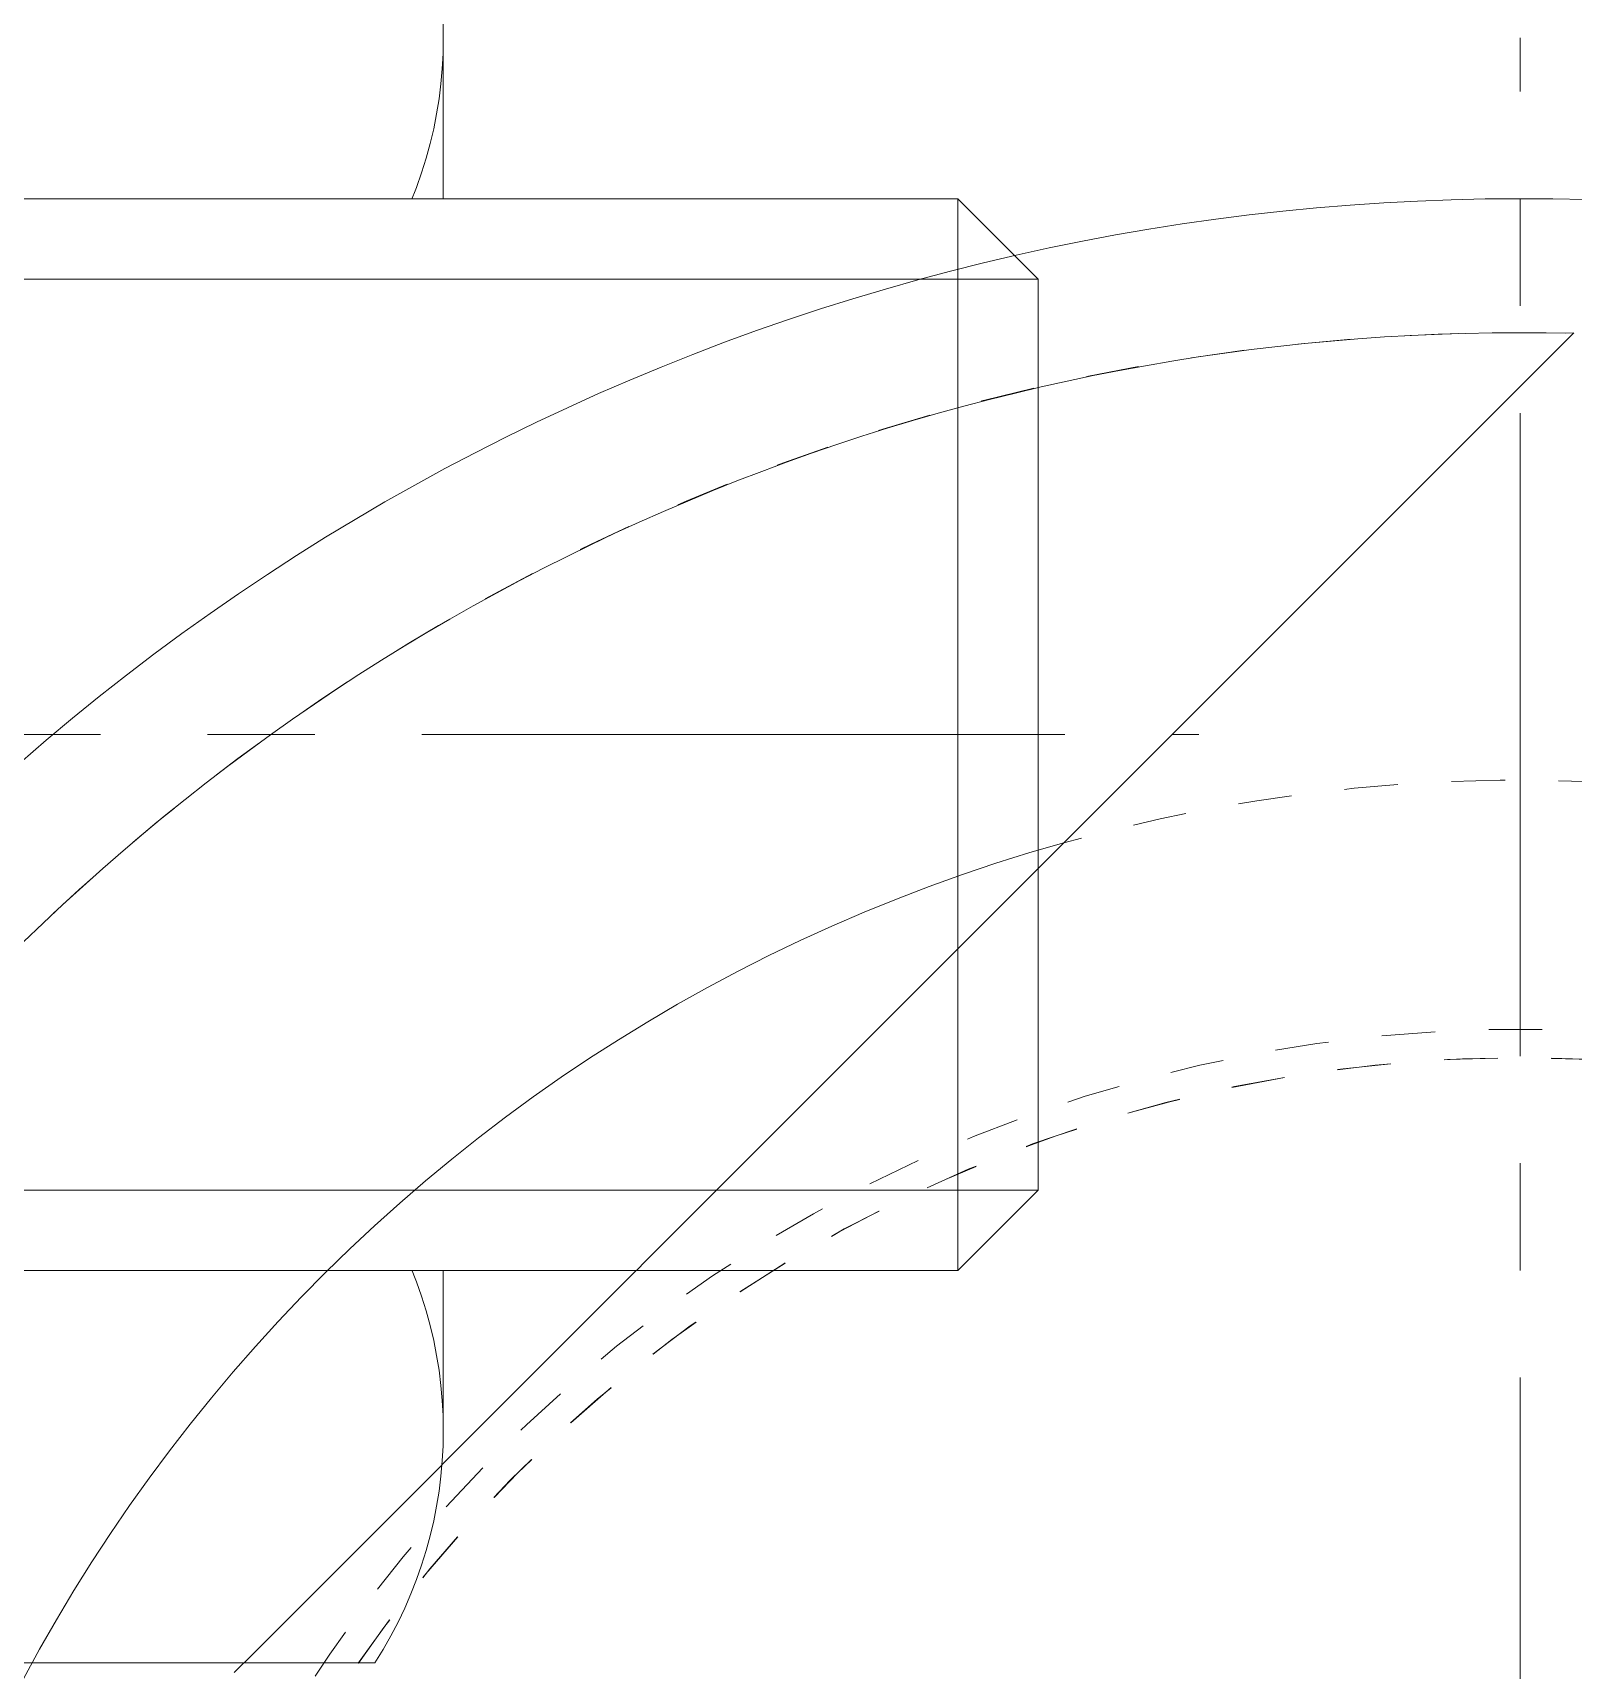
# Model space of a CAD drawing. Header units: millimetres. Extents: x -50460 to 50460, y -35640 to 35640.
# Drawn here: x -35073.5 to -35044.75, y 22094.48 to 22125.04 of the extents above; entities that cross this region are included whole.
import ezdxf

# ---------------------------------------------------------------- set-up
doc = ezdxf.new("R2010")
doc.units = ezdxf.units.MM
doc.set_wipeout_variables(frame=1)
doc.linetypes.add('点画线', pattern=[18, 12, -2, 2, -2])
doc.linetypes.add('虚线', pattern=[2, 1, -1])
for name, color, linetype, lineweight in [('EB0', 7, 'Continuous', 15), ('中心线层', 1, '点画线', 18), ('尺寸线层', 4, 'Continuous', 18), ('粗实线层', 7, 'Continuous', 15), ('粗实线层_1', 7, 'Continuous', 15), ('细实线层', 3, 'Continuous', 18), ('虚线层', 100, '虚线', 18)]:
    doc.layers.add(name, color=color, linetype=linetype, lineweight=lineweight)

# ---------------------------------------------------------------- blocks, each defined once
blk = doc.blocks.new('*X872')
at = {"layer": 'EB0'}
for p, q in [((16.9, -12.99), (16.9, 12.99)), ((15.623, 8.66), (1.277, 8.66)), ((15.623, -8.66), (1.277, -8.66)), ((1.277, -17.321), (15.623, -17.321))]:
    blk.add_line(p, q, dxfattribs=at)
for centre, radius, start, end in [((8.921, 12.99), 7.979, 327.1328, 32.8672), ((-13.1, 0), 30, 343.2213, 16.7787), ((8.921, -12.99), 7.979, 327.1328, 32.8672)]:
    blk.add_arc(centre, radius, start, end, dxfattribs=at)
at = {"layer": '中心线层', "linetype": '点画线', "lineweight": 18}
blk.add_line((-1.277, 0), (19.9, 0), dxfattribs=at)
blk = doc.blocks.new('*X874')
at = {"layer": 'EB0'}
for p, q in [((0, 10), (138.5, 10)), ((140, 8.5), (138.5, 10)), ((138.5, 10), (138.5, -10)), ((140, 8.5), (140, -8.5)), ((140, -8.5), (138.5, -10)), ((0, -10), (138.5, -10))]:
    blk.add_line(p, q, dxfattribs=at)
at = {"layer": '中心线层', "linetype": '点画线', "lineweight": 18}
blk.add_line((-15.5, 0), (143, 0), dxfattribs=at)
at = {"layer": '细实线层'}
for p, q in [((102, 8.5), (140, 8.5)), ((102, -8.5), (140, -8.5))]:
    blk.add_line(p, q, dxfattribs=at)
blk = doc.blocks.new('*X859')
blk.add_wipeout([(-56.1, -63), (-56.1, -75.99), (-57.377, -80.321), (-57.296, -80.192), (-57.217, -80.061), (-57.14, -79.929), (-57.066, -79.796), (-56.994, -79.661), (-56.926, -79.525), (-56.859, -79.387), (-56.796, -79.249), (-56.735, -79.109), (-56.676, -78.968), (-56.621, -78.826), (-56.568, -78.683), (-56.518, -78.539), (-56.471, -78.394), (-56.426, -78.248), (-56.384, -78.101), (-56.345, -77.953), (-56.309, -77.805), (-56.276, -77.656), (-56.245, -77.507), (-56.218, -77.357), (-56.193, -77.206), (-56.171, -77.055), (-56.152, -76.904), (-56.136, -76.752), (-56.123, -76.6), (-56.113, -76.448), (-56.106, -76.295), (-56.101, -76.143), (-56.1, -75.99), (-57.377, -80.321), (-71.723, -80.321), (-73, -75.99), (-72.999, -76.143), (-72.994, -76.295), (-72.987, -76.448), (-72.977, -76.6), (-72.964, -76.752), (-72.948, -76.904), (-72.929, -77.055), (-72.907, -77.206), (-72.882, -77.357), (-72.855, -77.507), (-72.824, -77.656), (-72.791, -77.805), (-72.755, -77.953), (-72.716, -78.101), (-72.674, -78.248), (-72.629, -78.394), (-72.582, -78.539), (-72.532, -78.683), (-72.479, -78.826), (-72.424, -78.968), (-72.365, -79.109), (-72.304, -79.249), (-72.241, -79.387), (-72.174, -79.525), (-72.106, -79.661), (-72.034, -79.796), (-71.96, -79.929), (-71.883, -80.061), (-71.804, -80.192), (-71.723, -80.321), (-73, -75.99), (-73, -63), (-73, -63), (-73, -50.01), (-71.723, -45.679), (-71.804, -45.808), (-71.883, -45.939), (-71.96, -46.071), (-72.034, -46.204), (-72.106, -46.339), (-72.174, -46.475), (-72.241, -46.613), (-72.304, -46.751), (-72.365, -46.891), (-72.424, -47.032), (-72.479, -47.174), (-72.532, -47.317), (-72.582, -47.461), (-72.629, -47.606), (-72.674, -47.752), (-72.716, -47.899), (-72.755, -48.047), (-72.791, -48.195), (-72.824, -48.344), (-72.855, -48.493), (-72.882, -48.643), (-72.907, -48.794), (-72.929, -48.945), (-72.948, -49.096), (-72.964, -49.248), (-72.977, -49.4), (-72.987, -49.552), (-72.994, -49.705), (-72.999, -49.857), (-73, -50.01), (-71.723, -45.679), (-57.377, -45.679), (-56.1, -50.01), (-56.101, -49.857), (-56.106, -49.705), (-56.113, -49.552), (-56.123, -49.4), (-56.136, -49.248), (-56.152, -49.096), (-56.171, -48.945), (-56.193, -48.794), (-56.218, -48.643), (-56.245, -48.493), (-56.276, -48.344), (-56.309, -48.195), (-56.345, -48.047), (-56.384, -47.899), (-56.426, -47.752), (-56.471, -47.606), (-56.518, -47.461), (-56.568, -47.317), (-56.621, -47.174), (-56.676, -47.032), (-56.735, -46.891), (-56.796, -46.751), (-56.859, -46.613), (-56.926, -46.475), (-56.994, -46.339), (-57.066, -46.204), (-57.14, -46.071), (-57.217, -45.939), (-57.296, -45.808), (-57.377, -45.679), (-56.1, -50.01)]).dxf.layer = '粗实线层_1'
at = {"layer": '粗实线层_1'}
blk.add_blockref('*X872', (-73, -63), dxfattribs=at)
blk.add_wipeout([(-45, -63), (-45, -71.5), (-45, -71.5), (-46.5, -73), (-46.5, -73), (-91, -73), (-91, -73), (-103.5, -73), (-103.5, -73), (-185, -73), (-185, -73), (-185, -80.321), (-185, -80.321), (-196.223, -80.321), (-197.5, -75.99), (-197.499, -76.143), (-197.494, -76.295), (-197.487, -76.448), (-197.477, -76.6), (-197.464, -76.752), (-197.448, -76.904), (-197.429, -77.055), (-197.407, -77.206), (-197.382, -77.357), (-197.355, -77.507), (-197.324, -77.656), (-197.291, -77.805), (-197.255, -77.953), (-197.216, -78.101), (-197.174, -78.248), (-197.129, -78.394), (-197.082, -78.539), (-197.032, -78.683), (-196.979, -78.826), (-196.924, -78.968), (-196.865, -79.109), (-196.804, -79.249), (-196.741, -79.387), (-196.674, -79.525), (-196.606, -79.661), (-196.534, -79.796), (-196.46, -79.929), (-196.383, -80.061), (-196.304, -80.192), (-196.223, -80.321), (-197.5, -75.99), (-197.5, -63), (-197.5, -63), (-197.5, -50.01), (-196.223, -45.679), (-196.304, -45.808), (-196.383, -45.939), (-196.46, -46.071), (-196.534, -46.204), (-196.606, -46.339), (-196.674, -46.475), (-196.741, -46.613), (-196.804, -46.751), (-196.865, -46.891), (-196.924, -47.032), (-196.979, -47.174), (-197.032, -47.317), (-197.082, -47.461), (-197.129, -47.606), (-197.174, -47.752), (-197.216, -47.899), (-197.255, -48.047), (-197.291, -48.195), (-197.324, -48.344), (-197.355, -48.493), (-197.382, -48.643), (-197.407, -48.794), (-197.429, -48.945), (-197.448, -49.096), (-197.464, -49.248), (-197.477, -49.4), (-197.487, -49.552), (-197.494, -49.705), (-197.499, -49.857), (-197.5, -50.01), (-196.223, -45.679), (-185, -45.679), (-185, -45.679), (-185, -53), (-185, -53), (-103.5, -53), (-103.5, -53), (-91, -53), (-91, -53), (-46.5, -53), (-46.5, -53), (-45, -54.5), (-45, -54.5)]).dxf.layer = '粗实线层_1'
blk.add_blockref('*X874', (-185, -63), dxfattribs=at)
blk = doc.blocks.new('*X878')
at = {"layer": '中心线层'}
blk.add_line((-51, -24.5), (-51, -55.5), dxfattribs=at)
at = {"layer": '粗实线层'}
blk.add_line((-50, 0), (-75, -25), dxfattribs=at)
blk = doc.blocks.new('*X876')
at = {"layer": '粗实线层_1'}
blk.add_blockref('*X878', (-15, 97.5), dxfattribs=at)
blk = doc.blocks.new('*X879')
at = {"layer": '中心线层'}
blk.add_line((-42.5, -3), (-42.5, 88), dxfattribs=at)
at = {"layer": '粗实线层'}
for radius, start in [(42.5, 70.2501), (40, 88.5849), (31.65, 105.612)]:
    blk.add_arc((-42.5, 42.5), radius, start, 180, dxfattribs=at)
at = {"layer": '虚线层', "linetype": '虚线', "lineweight": 18}
for radius, end in [(40, 180), (31.65, 105.612), (27, 152.734), (26.47, 180), (26.47, 155.0525)]:
    blk.add_arc((-42.5, 42.5), radius, 360, end, dxfattribs=at)
blk = doc.blocks.new('*X880')
at = {"layer": '中心线层'}
blk.add_line((0, -18.78), (0, 16.92), dxfattribs=at)
blk = doc.blocks.new('*X875')
at = {"layer": '粗实线层_1'}
for name, p in [('*X876', (15, -57.5)), ('*X879', (-8.5, -42.5)), ('*X880', (-51, 0))]:
    blk.add_blockref(name, p, dxfattribs=at)
blk = doc.blocks.new('*X856')
at = {"layer": 'EB0'}
blk.add_blockref('*X859', (-790, 578.216), dxfattribs=at)
blk.add_blockref('*X875', (-775, 482.716), dxfattribs=at)
blk = doc.blocks.new('*X805')
at = {"layer": '尺寸线层'}
blk.add_blockref('*X856', (-1515, 819.783), dxfattribs=at)

msp = doc.modelspace()

# ---------------------------------------------------------------- block references
at = {"layer": '尺寸线层'}
msp.add_blockref('*X805', (-32704.742, 20776.945), dxfattribs=at)

doc.saveas('drawing.dxf')
